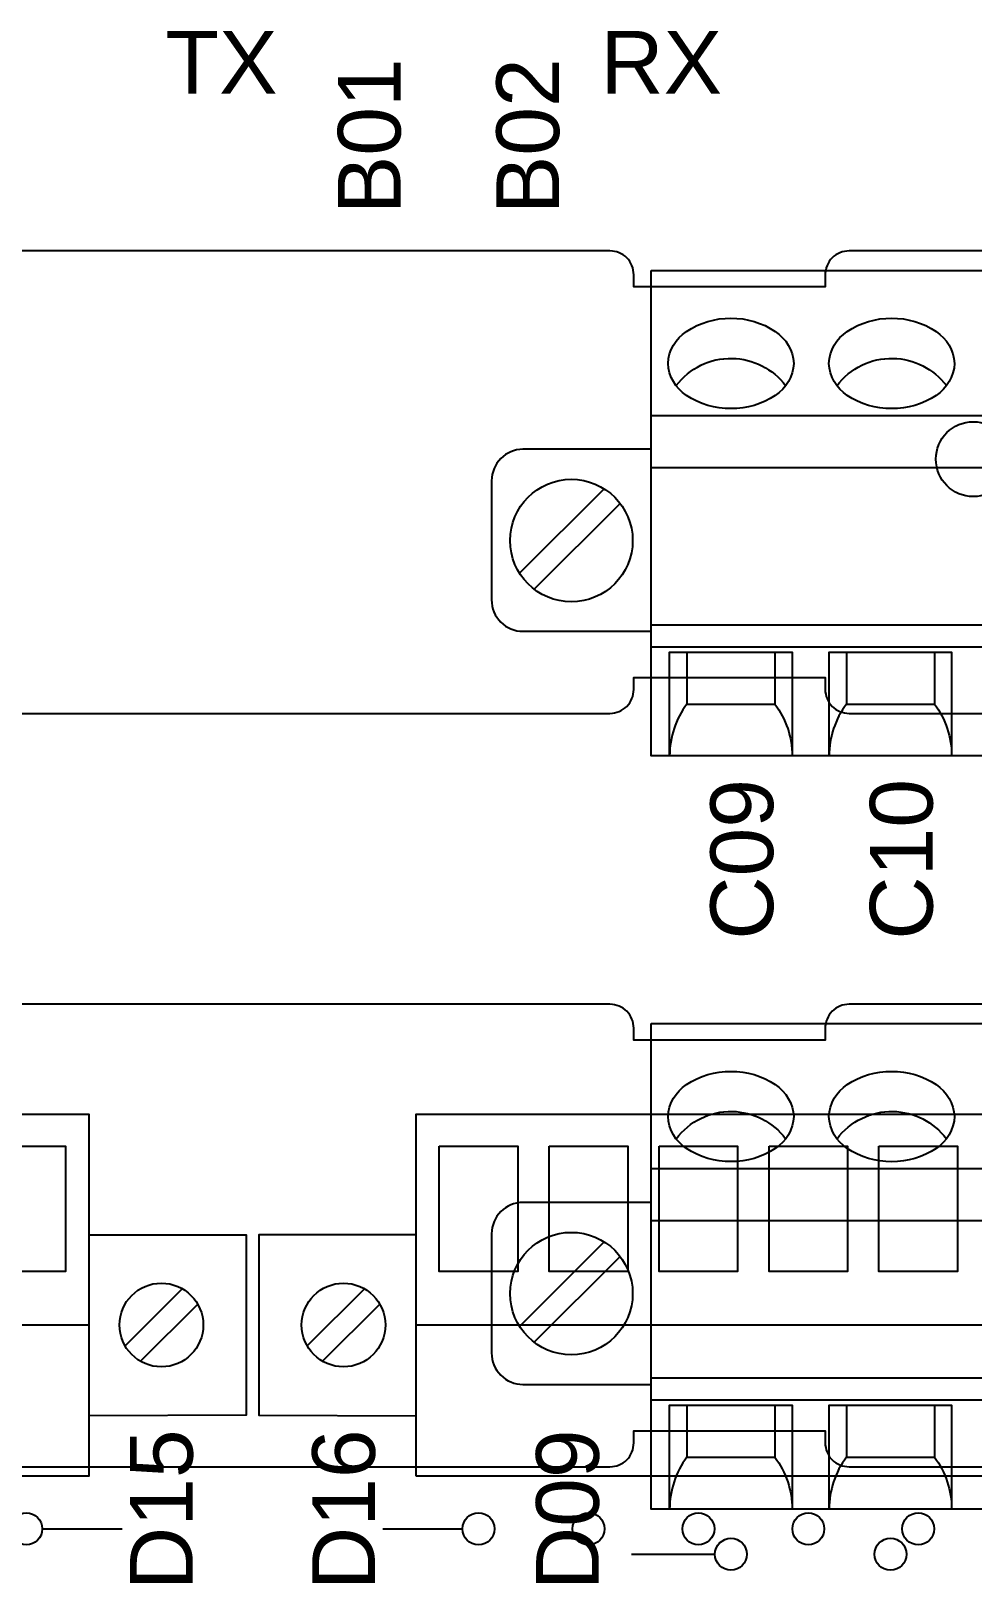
# Model space of a CAD drawing. Extents: x 0.3 to 23.7, y 0.2 to 17.8.
# Drawn here: x 20.025 to 21.206, y 4.316 to 6.263 of the extents above; entities that cross this region are included whole.
import ezdxf
from ezdxf.enums import TextEntityAlignment as Align

# ---------------------------------------------------------------- set-up
doc = ezdxf.new("R2010")
doc.units = 0
doc.header["$MEASUREMENT"] = 0
for name, color, linetype in [('1_01__0-__NONE__EIA-232', 7, 'CONTINUOUS'), ('1_02__1-__NONE__EIA-485', 7, 'CONTINUOUS'), ('1_03__2-___1__10-100BASE-T', 7, 'CONTINUOUS'), ('1_04__3-___1__10-100BASE-T', 7, 'CONTINUOUS'), ('1_05__4-___1__100BASE-FX_M', 7, 'CONTINUOUS'), ('1_06__6-___2__10-100BASE-T', 7, 'CONTINUOUS'), ('1_07__8-___2__100BASE-FX_M', 7, 'CONTINUOUS'), ('2_01__0-__EMPTY', 7, 'CONTINUOUS'), ('2_02__A-__SERIAL_COMMUNICA', 7, 'CONTINUOUS'), ('2_03__B-___3__DI___4__DO__', 7, 'CONTINUOUS'), ('2_04__1-___4__DI___4__DO_E', 7, 'CONTINUOUS'), ('2_05__C-___4__DI___4__DO_F', 7, 'CONTINUOUS'), ('2_06__D-___4__DI___3__DO_E', 7, 'CONTINUOUS'), ('2_07__2-___8__DO__ELECTROM', 7, 'CONTINUOUS'), ('2_08__3-___8__DI', 7, 'CONTINUOUS'), ('2_09__4-___14__DI', 7, 'CONTINUOUS'), ('2_10__6-___4__AI___4__AO__', 7, 'CONTINUOUS'), ('3_01__0-__EMPTY', 7, 'CONTINUOUS'), ('3_02__B-___3__DI___4__DO__', 7, 'CONTINUOUS'), ('3_03__1-___4__DI___4__DO_E', 7, 'CONTINUOUS'), ('3_04__C-___4__DI___4__DO_F', 7, 'CONTINUOUS'), ('3_05__D-___4__DI___3__DO_E', 7, 'CONTINUOUS'), ('3_06__2-___8__DO__ELECTROM', 7, 'CONTINUOUS'), ('3_07__3-___8__DI', 7, 'CONTINUOUS'), ('3_08__4-___14__DI', 7, 'CONTINUOUS'), ('3_09__6-___4__AI___4__AO__', 7, 'CONTINUOUS'), ('3_10__9-___10__RTD_INPUTS', 7, 'CONTINUOUS')]:
    doc.layers.add(name, color=color, linetype=linetype)
doc.styles.add('ARIAL', font='arial.ttf')

msp = doc.modelspace()

# ---------------------------------------------------------------- linework, layer by layer
at = {"layer": '2_01__0-__EMPTY'}
for points in [[(22.0158, 5.9868), (21.0505, 5.9868, 0.414214), (21.0206, 5.9569), (21.0206, 5.9418), (20.7806, 5.9418), (20.7806, 5.9569, 0.414214), (20.7508, 5.9868), (19.8555, 5.9868, 0.414214)], [(19.8555, 5.4068), (20.7508, 5.4068, 0.414214), (20.7806, 5.4367), (20.7806, 5.4518), (21.0206, 5.4518), (21.0206, 5.4367, 0.414214), (21.0505, 5.4068), (22.0158, 5.4068, 0.414214)]]:
    msp.add_lwpolyline(points, format="xyb", dxfattribs=at)
at = {"layer": '2_02__A-__SERIAL_COMMUNICA'}
msp.add_circle((21.2064, 5.7256), 0.047, dxfattribs=at)
at = {"layer": '2_03__B-___3__DI___4__DO__'}
msp.add_lwpolyline([(20.8024, 5.9621), (22.4024, 5.9621), (22.4024, 5.3534), (20.8024, 5.3534)], close=True, dxfattribs=at)
for points in [[(20.8236, 5.8457, -0.244062), (20.8467, 5.8857, -0.154167), (20.9024, 5.9023, -0.154167), (20.958, 5.8857, -0.236767), (20.9811, 5.8457, -0.24406), (20.958, 5.8056, -0.154167), (20.9024, 5.789, -0.154167), (20.8467, 5.8056, -0.244061)], [(21.0252, 5.8457, -0.244062), (21.0483, 5.8857, -0.154167), (21.1039, 5.9023, -0.154167), (21.1596, 5.8857, -0.236767), (21.1827, 5.8457, -0.24406), (21.1596, 5.8056, -0.154167), (21.1039, 5.789, -0.154167), (21.0483, 5.8056, -0.244061)]]:
    msp.add_lwpolyline(points, format="xyb", close=True, dxfattribs=at)
for points in [[(20.8337, 5.8176, -0.001746), (20.8338, 5.8178, -0.240907), (20.9039, 5.852, -0.231198), (20.9709, 5.8178, -0.005828), (20.9712, 5.8179)], [(21.0353, 5.8176, -0.001746), (21.0354, 5.8178, -0.240907), (21.1055, 5.852, -0.231198), (21.1725, 5.8178, -0.005828), (21.1728, 5.8178)], [(20.8024, 5.738), (20.6417, 5.738, 0.414169), (20.6024, 5.6986), (20.6024, 5.5491, 0.414258), (20.6417, 5.5097), (20.8024, 5.5097)], [(20.8472, 5.4835), (20.8472, 5.4184, 0.162853), (20.8256, 5.3534, 1.944453)], [(20.9575, 5.4835), (20.9575, 5.4184, -0.162853), (20.9791, 5.3534, -1.944453)], [(21.0472, 5.4835), (21.0472, 5.4184, 0.162853), (21.0256, 5.3534, 1.944453)], [(21.1575, 5.4835), (21.1575, 5.4184, -0.162853), (21.1791, 5.3534, -1.944453)]]:
    msp.add_lwpolyline(points, format="xyb", dxfattribs=at)
for points in [[(20.8024, 5.7805), (22.4024, 5.7805)], [(20.8024, 5.7151), (22.4024, 5.7151)], [(20.6375, 5.5825), (20.7434, 5.6884)], [(20.6559, 5.5625), (20.7635, 5.67)], [(20.8024, 5.518), (22.4024, 5.518)], [(20.8024, 5.4902), (22.4024, 5.4902)], [(20.8256, 5.3534), (20.8256, 5.4835), (20.9791, 5.4835), (20.9791, 5.3534)], [(21.0256, 5.3534), (21.0256, 5.4835), (21.1791, 5.4835), (21.1791, 5.3534)], [(20.8472, 5.4184), (20.9575, 5.4184)], [(21.0472, 5.4184), (21.1575, 5.4184)]]:
    msp.add_lwpolyline(points, dxfattribs=at)
msp.add_circle((20.7024, 5.6235), 0.0768, dxfattribs=at)
at = {"layer": '2_04__1-___4__DI___4__DO_E'}
msp.add_lwpolyline([(20.8024, 5.9621), (22.4024, 5.9621), (22.4024, 5.3534), (20.8024, 5.3534)], close=True, dxfattribs=at)
for points in [[(20.8236, 5.8457, -0.244062), (20.8467, 5.8857, -0.154167), (20.9024, 5.9023, -0.154167), (20.958, 5.8857, -0.236767), (20.9811, 5.8457, -0.24406), (20.958, 5.8056, -0.154167), (20.9024, 5.789, -0.154167), (20.8467, 5.8056, -0.244061)], [(21.0252, 5.8457, -0.244062), (21.0483, 5.8857, -0.154167), (21.1039, 5.9023, -0.154167), (21.1596, 5.8857, -0.236767), (21.1827, 5.8457, -0.24406), (21.1596, 5.8056, -0.154167), (21.1039, 5.789, -0.154167), (21.0483, 5.8056, -0.244061)]]:
    msp.add_lwpolyline(points, format="xyb", close=True, dxfattribs=at)
for points in [[(20.8337, 5.8176, -0.001746), (20.8338, 5.8178, -0.240907), (20.9039, 5.852, -0.231198), (20.9709, 5.8178, -0.005828), (20.9712, 5.8179)], [(21.0353, 5.8176, -0.001746), (21.0354, 5.8178, -0.240907), (21.1055, 5.852, -0.231198), (21.1725, 5.8178, -0.005828), (21.1728, 5.8178)], [(20.8024, 5.738), (20.6417, 5.738, 0.414169), (20.6024, 5.6986), (20.6024, 5.5491, 0.414258), (20.6417, 5.5097), (20.8024, 5.5097)], [(20.8472, 5.4835), (20.8472, 5.4184, 0.162853), (20.8256, 5.3534, 1.944453)], [(20.9575, 5.4835), (20.9575, 5.4184, -0.162853), (20.9791, 5.3534, -1.944453)], [(21.0472, 5.4835), (21.0472, 5.4184, 0.162853), (21.0256, 5.3534, 1.944453)], [(21.1575, 5.4835), (21.1575, 5.4184, -0.162853), (21.1791, 5.3534, -1.944453)]]:
    msp.add_lwpolyline(points, format="xyb", dxfattribs=at)
for points in [[(20.8024, 5.7805), (22.4024, 5.7805)], [(20.8024, 5.7151), (22.4024, 5.7151)], [(20.6375, 5.5825), (20.7434, 5.6884)], [(20.6559, 5.5625), (20.7635, 5.67)], [(20.8024, 5.518), (22.4024, 5.518)], [(20.8024, 5.4902), (22.4024, 5.4902)], [(20.8256, 5.3534), (20.8256, 5.4835), (20.9791, 5.4835), (20.9791, 5.3534)], [(21.0256, 5.3534), (21.0256, 5.4835), (21.1791, 5.4835), (21.1791, 5.3534)], [(20.8472, 5.4184), (20.9575, 5.4184)], [(21.0472, 5.4184), (21.1575, 5.4184)]]:
    msp.add_lwpolyline(points, dxfattribs=at)
msp.add_circle((20.7024, 5.6235), 0.0768, dxfattribs=at)
at = {"layer": '2_05__C-___4__DI___4__DO_F'}
msp.add_lwpolyline([(20.8024, 5.9621), (22.4024, 5.9621), (22.4024, 5.3534), (20.8024, 5.3534)], close=True, dxfattribs=at)
for points in [[(20.8236, 5.8457, -0.244062), (20.8467, 5.8857, -0.154167), (20.9024, 5.9023, -0.154167), (20.958, 5.8857, -0.236767), (20.9811, 5.8457, -0.24406), (20.958, 5.8056, -0.154167), (20.9024, 5.789, -0.154167), (20.8467, 5.8056, -0.244061)], [(21.0252, 5.8457, -0.244062), (21.0483, 5.8857, -0.154167), (21.1039, 5.9023, -0.154167), (21.1596, 5.8857, -0.236767), (21.1827, 5.8457, -0.24406), (21.1596, 5.8056, -0.154167), (21.1039, 5.789, -0.154167), (21.0483, 5.8056, -0.244061)]]:
    msp.add_lwpolyline(points, format="xyb", close=True, dxfattribs=at)
for points in [[(20.8337, 5.8176, -0.001746), (20.8338, 5.8178, -0.240907), (20.9039, 5.852, -0.231198), (20.9709, 5.8178, -0.005828), (20.9712, 5.8179)], [(21.0353, 5.8176, -0.001746), (21.0354, 5.8178, -0.240907), (21.1055, 5.852, -0.231198), (21.1725, 5.8178, -0.005828), (21.1728, 5.8178)], [(20.8024, 5.738), (20.6417, 5.738, 0.414169), (20.6024, 5.6986), (20.6024, 5.5491, 0.414258), (20.6417, 5.5097), (20.8024, 5.5097)], [(20.8472, 5.4835), (20.8472, 5.4184, 0.162853), (20.8256, 5.3534, 1.944453)], [(20.9575, 5.4835), (20.9575, 5.4184, -0.162853), (20.9791, 5.3534, -1.944453)], [(21.0472, 5.4835), (21.0472, 5.4184, 0.162853), (21.0256, 5.3534, 1.944453)], [(21.1575, 5.4835), (21.1575, 5.4184, -0.162853), (21.1791, 5.3534, -1.944453)]]:
    msp.add_lwpolyline(points, format="xyb", dxfattribs=at)
for points in [[(20.8024, 5.7805), (22.4024, 5.7805)], [(20.8024, 5.7151), (22.4024, 5.7151)], [(20.6375, 5.5825), (20.7434, 5.6884)], [(20.6559, 5.5625), (20.7635, 5.67)], [(20.8024, 5.518), (22.4024, 5.518)], [(20.8024, 5.4902), (22.4024, 5.4902)], [(20.8256, 5.3534), (20.8256, 5.4835), (20.9791, 5.4835), (20.9791, 5.3534)], [(21.0256, 5.3534), (21.0256, 5.4835), (21.1791, 5.4835), (21.1791, 5.3534)], [(20.8472, 5.4184), (20.9575, 5.4184)], [(21.0472, 5.4184), (21.1575, 5.4184)]]:
    msp.add_lwpolyline(points, dxfattribs=at)
msp.add_circle((20.7024, 5.6235), 0.0768, dxfattribs=at)
at = {"layer": '2_06__D-___4__DI___3__DO_E'}
msp.add_lwpolyline([(20.8024, 5.9621), (22.4024, 5.9621), (22.4024, 5.3534), (20.8024, 5.3534)], close=True, dxfattribs=at)
for points in [[(20.8236, 5.8457, -0.244062), (20.8467, 5.8857, -0.154167), (20.9024, 5.9023, -0.154167), (20.958, 5.8857, -0.236767), (20.9811, 5.8457, -0.24406), (20.958, 5.8056, -0.154167), (20.9024, 5.789, -0.154167), (20.8467, 5.8056, -0.244061)], [(21.0252, 5.8457, -0.244062), (21.0483, 5.8857, -0.154167), (21.1039, 5.9023, -0.154167), (21.1596, 5.8857, -0.236767), (21.1827, 5.8457, -0.24406), (21.1596, 5.8056, -0.154167), (21.1039, 5.789, -0.154167), (21.0483, 5.8056, -0.244061)]]:
    msp.add_lwpolyline(points, format="xyb", close=True, dxfattribs=at)
for points in [[(20.8337, 5.8176, -0.001746), (20.8338, 5.8178, -0.240907), (20.9039, 5.852, -0.231198), (20.9709, 5.8178, -0.005828), (20.9712, 5.8179)], [(21.0353, 5.8176, -0.001746), (21.0354, 5.8178, -0.240907), (21.1055, 5.852, -0.231198), (21.1725, 5.8178, -0.005828), (21.1728, 5.8178)], [(20.8024, 5.738), (20.6417, 5.738, 0.414169), (20.6024, 5.6986), (20.6024, 5.5491, 0.414258), (20.6417, 5.5097), (20.8024, 5.5097)], [(20.8472, 5.4835), (20.8472, 5.4184, 0.162853), (20.8256, 5.3534, 1.944453)], [(20.9575, 5.4835), (20.9575, 5.4184, -0.162853), (20.9791, 5.3534, -1.944453)], [(21.0472, 5.4835), (21.0472, 5.4184, 0.162853), (21.0256, 5.3534, 1.944453)], [(21.1575, 5.4835), (21.1575, 5.4184, -0.162853), (21.1791, 5.3534, -1.944453)]]:
    msp.add_lwpolyline(points, format="xyb", dxfattribs=at)
for points in [[(20.8024, 5.7805), (22.4024, 5.7805)], [(20.8024, 5.7151), (22.4024, 5.7151)], [(20.6375, 5.5825), (20.7434, 5.6884)], [(20.6559, 5.5625), (20.7635, 5.67)], [(20.8024, 5.518), (22.4024, 5.518)], [(20.8024, 5.4902), (22.4024, 5.4902)], [(20.8256, 5.3534), (20.8256, 5.4835), (20.9791, 5.4835), (20.9791, 5.3534)], [(21.0256, 5.3534), (21.0256, 5.4835), (21.1791, 5.4835), (21.1791, 5.3534)], [(20.8472, 5.4184), (20.9575, 5.4184)], [(21.0472, 5.4184), (21.1575, 5.4184)]]:
    msp.add_lwpolyline(points, dxfattribs=at)
msp.add_circle((20.7024, 5.6235), 0.0768, dxfattribs=at)
at = {"layer": '2_07__2-___8__DO__ELECTROM'}
msp.add_lwpolyline([(20.8024, 5.9621), (22.4024, 5.9621), (22.4024, 5.3534), (20.8024, 5.3534)], close=True, dxfattribs=at)
for points in [[(20.8236, 5.8457, -0.244062), (20.8467, 5.8857, -0.154167), (20.9024, 5.9023, -0.154167), (20.958, 5.8857, -0.236767), (20.9811, 5.8457, -0.24406), (20.958, 5.8056, -0.154167), (20.9024, 5.789, -0.154167), (20.8467, 5.8056, -0.244061)], [(21.0252, 5.8457, -0.244062), (21.0483, 5.8857, -0.154167), (21.1039, 5.9023, -0.154167), (21.1596, 5.8857, -0.236767), (21.1827, 5.8457, -0.24406), (21.1596, 5.8056, -0.154167), (21.1039, 5.789, -0.154167), (21.0483, 5.8056, -0.244061)]]:
    msp.add_lwpolyline(points, format="xyb", close=True, dxfattribs=at)
for points in [[(20.8337, 5.8176, -0.001746), (20.8338, 5.8178, -0.240907), (20.9039, 5.852, -0.231198), (20.9709, 5.8178, -0.005828), (20.9712, 5.8179)], [(21.0353, 5.8176, -0.001746), (21.0354, 5.8178, -0.240907), (21.1055, 5.852, -0.231198), (21.1725, 5.8178, -0.005828), (21.1728, 5.8178)], [(20.8024, 5.738), (20.6417, 5.738, 0.414169), (20.6024, 5.6986), (20.6024, 5.5491, 0.414258), (20.6417, 5.5097), (20.8024, 5.5097)], [(20.8472, 5.4835), (20.8472, 5.4184, 0.162853), (20.8256, 5.3534, 1.944453)], [(20.9575, 5.4835), (20.9575, 5.4184, -0.162853), (20.9791, 5.3534, -1.944453)], [(21.0472, 5.4835), (21.0472, 5.4184, 0.162853), (21.0256, 5.3534, 1.944453)], [(21.1575, 5.4835), (21.1575, 5.4184, -0.162853), (21.1791, 5.3534, -1.944453)]]:
    msp.add_lwpolyline(points, format="xyb", dxfattribs=at)
for points in [[(20.8024, 5.7805), (22.4024, 5.7805)], [(20.8024, 5.7151), (22.4024, 5.7151)], [(20.6375, 5.5825), (20.7434, 5.6884)], [(20.6559, 5.5625), (20.7635, 5.67)], [(20.8024, 5.518), (22.4024, 5.518)], [(20.8024, 5.4902), (22.4024, 5.4902)], [(20.8256, 5.3534), (20.8256, 5.4835), (20.9791, 5.4835), (20.9791, 5.3534)], [(21.0256, 5.3534), (21.0256, 5.4835), (21.1791, 5.4835), (21.1791, 5.3534)], [(20.8472, 5.4184), (20.9575, 5.4184)], [(21.0472, 5.4184), (21.1575, 5.4184)]]:
    msp.add_lwpolyline(points, dxfattribs=at)
msp.add_circle((20.7024, 5.6235), 0.0768, dxfattribs=at)
at = {"layer": '2_08__3-___8__DI'}
msp.add_lwpolyline([(20.8024, 5.9621), (22.4024, 5.9621), (22.4024, 5.3534), (20.8024, 5.3534)], close=True, dxfattribs=at)
for points in [[(20.8236, 5.8457, -0.244062), (20.8467, 5.8857, -0.154167), (20.9024, 5.9023, -0.154167), (20.958, 5.8857, -0.236767), (20.9811, 5.8457, -0.24406), (20.958, 5.8056, -0.154167), (20.9024, 5.789, -0.154167), (20.8467, 5.8056, -0.244061)], [(21.0252, 5.8457, -0.244062), (21.0483, 5.8857, -0.154167), (21.1039, 5.9023, -0.154167), (21.1596, 5.8857, -0.236767), (21.1827, 5.8457, -0.24406), (21.1596, 5.8056, -0.154167), (21.1039, 5.789, -0.154167), (21.0483, 5.8056, -0.244061)]]:
    msp.add_lwpolyline(points, format="xyb", close=True, dxfattribs=at)
for points in [[(20.8337, 5.8176, -0.001746), (20.8338, 5.8178, -0.240907), (20.9039, 5.852, -0.231198), (20.9709, 5.8178, -0.005828), (20.9712, 5.8179)], [(21.0353, 5.8176, -0.001746), (21.0354, 5.8178, -0.240907), (21.1055, 5.852, -0.231198), (21.1725, 5.8178, -0.005828), (21.1728, 5.8178)], [(20.8024, 5.738), (20.6417, 5.738, 0.414169), (20.6024, 5.6986), (20.6024, 5.5491, 0.414258), (20.6417, 5.5097), (20.8024, 5.5097)], [(20.8472, 5.4835), (20.8472, 5.4184, 0.162853), (20.8256, 5.3534, 1.944453)], [(20.9575, 5.4835), (20.9575, 5.4184, -0.162853), (20.9791, 5.3534, -1.944453)], [(21.0472, 5.4835), (21.0472, 5.4184, 0.162853), (21.0256, 5.3534, 1.944453)], [(21.1575, 5.4835), (21.1575, 5.4184, -0.162853), (21.1791, 5.3534, -1.944453)]]:
    msp.add_lwpolyline(points, format="xyb", dxfattribs=at)
for points in [[(20.8024, 5.7805), (22.4024, 5.7805)], [(20.8024, 5.7151), (22.4024, 5.7151)], [(20.6375, 5.5825), (20.7434, 5.6884)], [(20.6559, 5.5625), (20.7635, 5.67)], [(20.8024, 5.518), (22.4024, 5.518)], [(20.8024, 5.4902), (22.4024, 5.4902)], [(20.8256, 5.3534), (20.8256, 5.4835), (20.9791, 5.4835), (20.9791, 5.3534)], [(21.0256, 5.3534), (21.0256, 5.4835), (21.1791, 5.4835), (21.1791, 5.3534)], [(20.8472, 5.4184), (20.9575, 5.4184)], [(21.0472, 5.4184), (21.1575, 5.4184)]]:
    msp.add_lwpolyline(points, dxfattribs=at)
msp.add_circle((20.7024, 5.6235), 0.0768, dxfattribs=at)
at = {"layer": '2_09__4-___14__DI'}
msp.add_lwpolyline([(20.8024, 5.9621), (22.4024, 5.9621), (22.4024, 5.3534), (20.8024, 5.3534)], close=True, dxfattribs=at)
for points in [[(20.8236, 5.8457, -0.244062), (20.8467, 5.8857, -0.154167), (20.9024, 5.9023, -0.154167), (20.958, 5.8857, -0.236767), (20.9811, 5.8457, -0.24406), (20.958, 5.8056, -0.154167), (20.9024, 5.789, -0.154167), (20.8467, 5.8056, -0.244061)], [(21.0252, 5.8457, -0.244062), (21.0483, 5.8857, -0.154167), (21.1039, 5.9023, -0.154167), (21.1596, 5.8857, -0.236767), (21.1827, 5.8457, -0.24406), (21.1596, 5.8056, -0.154167), (21.1039, 5.789, -0.154167), (21.0483, 5.8056, -0.244061)]]:
    msp.add_lwpolyline(points, format="xyb", close=True, dxfattribs=at)
for points in [[(20.8337, 5.8176, -0.001746), (20.8338, 5.8178, -0.240907), (20.9039, 5.852, -0.231198), (20.9709, 5.8178, -0.005828), (20.9712, 5.8179)], [(21.0353, 5.8176, -0.001746), (21.0354, 5.8178, -0.240907), (21.1055, 5.852, -0.231198), (21.1725, 5.8178, -0.005828), (21.1728, 5.8178)], [(20.8024, 5.738), (20.6417, 5.738, 0.414169), (20.6024, 5.6986), (20.6024, 5.5491, 0.414258), (20.6417, 5.5097), (20.8024, 5.5097)], [(20.8472, 5.4835), (20.8472, 5.4184, 0.162853), (20.8256, 5.3534, 1.944453)], [(20.9575, 5.4835), (20.9575, 5.4184, -0.162853), (20.9791, 5.3534, -1.944453)], [(21.0472, 5.4835), (21.0472, 5.4184, 0.162853), (21.0256, 5.3534, 1.944453)], [(21.1575, 5.4835), (21.1575, 5.4184, -0.162853), (21.1791, 5.3534, -1.944453)]]:
    msp.add_lwpolyline(points, format="xyb", dxfattribs=at)
for points in [[(20.8024, 5.7805), (22.4024, 5.7805)], [(20.8024, 5.7151), (22.4024, 5.7151)], [(20.6375, 5.5825), (20.7434, 5.6884)], [(20.6559, 5.5625), (20.7635, 5.67)], [(20.8024, 5.518), (22.4024, 5.518)], [(20.8024, 5.4902), (22.4024, 5.4902)], [(20.8256, 5.3534), (20.8256, 5.4835), (20.9791, 5.4835), (20.9791, 5.3534)], [(21.0256, 5.3534), (21.0256, 5.4835), (21.1791, 5.4835), (21.1791, 5.3534)], [(20.8472, 5.4184), (20.9575, 5.4184)], [(21.0472, 5.4184), (21.1575, 5.4184)]]:
    msp.add_lwpolyline(points, dxfattribs=at)
msp.add_circle((20.7024, 5.6235), 0.0768, dxfattribs=at)
at = {"layer": '2_10__6-___4__AI___4__AO__'}
msp.add_lwpolyline([(20.8024, 5.9621), (22.4024, 5.9621), (22.4024, 5.3534), (20.8024, 5.3534)], close=True, dxfattribs=at)
for points in [[(20.8236, 5.8457, -0.244062), (20.8467, 5.8857, -0.154167), (20.9024, 5.9023, -0.154167), (20.958, 5.8857, -0.236767), (20.9811, 5.8457, -0.24406), (20.958, 5.8056, -0.154167), (20.9024, 5.789, -0.154167), (20.8467, 5.8056, -0.244061)], [(21.0252, 5.8457, -0.244062), (21.0483, 5.8857, -0.154167), (21.1039, 5.9023, -0.154167), (21.1596, 5.8857, -0.236767), (21.1827, 5.8457, -0.24406), (21.1596, 5.8056, -0.154167), (21.1039, 5.789, -0.154167), (21.0483, 5.8056, -0.244061)]]:
    msp.add_lwpolyline(points, format="xyb", close=True, dxfattribs=at)
for points in [[(20.8337, 5.8176, -0.001746), (20.8338, 5.8178, -0.240907), (20.9039, 5.852, -0.231198), (20.9709, 5.8178, -0.005828), (20.9712, 5.8179)], [(21.0353, 5.8176, -0.001746), (21.0354, 5.8178, -0.240907), (21.1055, 5.852, -0.231198), (21.1725, 5.8178, -0.005828), (21.1728, 5.8178)], [(20.8024, 5.738), (20.6417, 5.738, 0.414169), (20.6024, 5.6986), (20.6024, 5.5491, 0.414258), (20.6417, 5.5097), (20.8024, 5.5097)], [(20.8472, 5.4835), (20.8472, 5.4184, 0.162853), (20.8256, 5.3534, 1.944453)], [(20.9575, 5.4835), (20.9575, 5.4184, -0.162853), (20.9791, 5.3534, -1.944453)], [(21.0472, 5.4835), (21.0472, 5.4184, 0.162853), (21.0256, 5.3534, 1.944453)], [(21.1575, 5.4835), (21.1575, 5.4184, -0.162853), (21.1791, 5.3534, -1.944453)]]:
    msp.add_lwpolyline(points, format="xyb", dxfattribs=at)
for points in [[(20.8024, 5.7805), (22.4024, 5.7805)], [(20.8024, 5.7151), (22.4024, 5.7151)], [(20.6375, 5.5825), (20.7434, 5.6884)], [(20.6559, 5.5625), (20.7635, 5.67)], [(20.8024, 5.518), (22.4024, 5.518)], [(20.8024, 5.4902), (22.4024, 5.4902)], [(20.8256, 5.3534), (20.8256, 5.4835), (20.9791, 5.4835), (20.9791, 5.3534)], [(21.0256, 5.3534), (21.0256, 5.4835), (21.1791, 5.4835), (21.1791, 5.3534)], [(20.8472, 5.4184), (20.9575, 5.4184)], [(21.0472, 5.4184), (21.1575, 5.4184)]]:
    msp.add_lwpolyline(points, dxfattribs=at)
msp.add_circle((20.7024, 5.6235), 0.0768, dxfattribs=at)
at = {"layer": '3_01__0-__EMPTY'}
for points in [[(22.0158, 5.0419), (21.0505, 5.0419, 0.414214), (21.0206, 5.012), (21.0206, 4.9969), (20.7806, 4.9969), (20.7806, 5.012, 0.414214), (20.7508, 5.0419), (19.8555, 5.0419, 0.414214)], [(19.8555, 4.4619), (20.7508, 4.4619, 0.414214), (20.7806, 4.4918), (20.7806, 4.5069), (21.0206, 4.5069), (21.0206, 4.4918, 0.414214), (21.0505, 4.4619), (22.0158, 4.4619, 0.414214)]]:
    msp.add_lwpolyline(points, format="xyb", dxfattribs=at)
msp.add_lwpolyline([(20.7778, 4.3522), (20.8824, 4.3522)], dxfattribs=at)
for centre in [(20.9024, 4.3522), (21.1024, 4.3522)]:
    msp.add_circle(centre, 0.02, dxfattribs=at)
at = {"layer": '3_02__B-___3__DI___4__DO__'}
msp.add_lwpolyline([(20.8024, 5.0177), (22.4024, 5.0177), (22.4024, 4.4089), (20.8024, 4.4089)], close=True, dxfattribs=at)
for points in [[(20.8236, 4.9012, -0.244062), (20.8467, 4.9412, -0.154167), (20.9024, 4.9578, -0.154167), (20.958, 4.9412, -0.236767), (20.9811, 4.9012, -0.24406), (20.958, 4.8611, -0.154167), (20.9024, 4.8446, -0.154167), (20.8467, 4.8611, -0.244061)], [(21.0252, 4.9012, -0.244062), (21.0483, 4.9412, -0.154167), (21.1039, 4.9578, -0.154167), (21.1596, 4.9412, -0.236767), (21.1827, 4.9012, -0.24406), (21.1596, 4.8611, -0.154167), (21.1039, 4.8445, -0.154167), (21.0483, 4.8611, -0.244061)]]:
    msp.add_lwpolyline(points, format="xyb", close=True, dxfattribs=at)
for points in [[(20.8337, 4.8732, -0.001746), (20.8338, 4.8733, -0.240907), (20.9039, 4.9075, -0.231198), (20.9709, 4.8733, -0.005828), (20.9712, 4.8734)], [(21.0353, 4.8731, -0.001746), (21.0354, 4.8733, -0.240907), (21.1055, 4.9075, -0.231198), (21.1725, 4.8733, -0.005828), (21.1728, 4.8734)], [(20.8024, 4.7935), (20.6417, 4.7935, 0.414169), (20.6024, 4.7541), (20.6024, 4.6046, 0.414258), (20.6417, 4.5652), (20.8024, 4.5652)], [(20.8472, 4.539), (20.8472, 4.4739, 0.162853), (20.8256, 4.4089, 1.944453)], [(20.9575, 4.539), (20.9575, 4.4739, -0.162853), (20.9791, 4.4089, -1.944453)], [(21.0472, 4.539), (21.0472, 4.4739, 0.162853), (21.0256, 4.4089, 1.944453)], [(21.1575, 4.539), (21.1575, 4.4739, -0.162853), (21.1791, 4.4089, -1.944453)]]:
    msp.add_lwpolyline(points, format="xyb", dxfattribs=at)
for points in [[(20.8024, 4.8361), (22.4024, 4.8361)], [(20.8024, 4.7706), (22.4024, 4.7706)], [(20.6375, 4.638), (20.7434, 4.7439)], [(20.6559, 4.618), (20.7635, 4.7255)], [(20.8024, 4.5735), (22.4024, 4.5735)], [(20.8024, 4.5457), (22.4024, 4.5457)], [(20.8256, 4.4089), (20.8256, 4.539), (20.9791, 4.539), (20.9791, 4.4089)], [(21.0256, 4.4089), (21.0256, 4.539), (21.1791, 4.539), (21.1791, 4.4089)], [(20.8472, 4.4739), (20.9575, 4.4739)], [(21.0472, 4.4739), (21.1575, 4.4739)], [(20.7778, 4.3522), (20.8824, 4.3522)]]:
    msp.add_lwpolyline(points, dxfattribs=at)
for centre, radius in [((20.7024, 4.6791), 0.0768), ((20.9024, 4.3522), 0.02), ((21.1024, 4.3522), 0.02)]:
    msp.add_circle(centre, radius, dxfattribs=at)
at = {"layer": '3_03__1-___4__DI___4__DO_E'}
msp.add_lwpolyline([(20.8024, 5.0177), (22.4024, 5.0177), (22.4024, 4.4089), (20.8024, 4.4089)], close=True, dxfattribs=at)
for points in [[(20.8236, 4.9012, -0.244062), (20.8467, 4.9412, -0.154167), (20.9024, 4.9578, -0.154167), (20.958, 4.9412, -0.236767), (20.9811, 4.9012, -0.24406), (20.958, 4.8611, -0.154167), (20.9024, 4.8446, -0.154167), (20.8467, 4.8611, -0.244061)], [(21.0252, 4.9012, -0.244062), (21.0483, 4.9412, -0.154167), (21.1039, 4.9578, -0.154167), (21.1596, 4.9412, -0.236767), (21.1827, 4.9012, -0.24406), (21.1596, 4.8611, -0.154167), (21.1039, 4.8445, -0.154167), (21.0483, 4.8611, -0.244061)]]:
    msp.add_lwpolyline(points, format="xyb", close=True, dxfattribs=at)
for points in [[(20.8337, 4.8732, -0.001746), (20.8338, 4.8733, -0.240907), (20.9039, 4.9075, -0.231198), (20.9709, 4.8733, -0.005828), (20.9712, 4.8734)], [(21.0353, 4.8731, -0.001746), (21.0354, 4.8733, -0.240907), (21.1055, 4.9075, -0.231198), (21.1725, 4.8733, -0.005828), (21.1728, 4.8734)], [(20.8024, 4.7935), (20.6417, 4.7935, 0.414169), (20.6024, 4.7541), (20.6024, 4.6046, 0.414258), (20.6417, 4.5652), (20.8024, 4.5652)], [(20.8472, 4.539), (20.8472, 4.4739, 0.162853), (20.8256, 4.4089, 1.944453)], [(20.9575, 4.539), (20.9575, 4.4739, -0.162853), (20.9791, 4.4089, -1.944453)], [(21.0472, 4.539), (21.0472, 4.4739, 0.162853), (21.0256, 4.4089, 1.944453)], [(21.1575, 4.539), (21.1575, 4.4739, -0.162853), (21.1791, 4.4089, -1.944453)]]:
    msp.add_lwpolyline(points, format="xyb", dxfattribs=at)
for points in [[(20.8024, 4.8361), (22.4024, 4.8361)], [(20.8024, 4.7706), (22.4024, 4.7706)], [(20.6375, 4.638), (20.7434, 4.7439)], [(20.6559, 4.618), (20.7635, 4.7255)], [(20.8024, 4.5735), (22.4024, 4.5735)], [(20.8024, 4.5457), (22.4024, 4.5457)], [(20.8256, 4.4089), (20.8256, 4.539), (20.9791, 4.539), (20.9791, 4.4089)], [(21.0256, 4.4089), (21.0256, 4.539), (21.1791, 4.539), (21.1791, 4.4089)], [(20.8472, 4.4739), (20.9575, 4.4739)], [(21.0472, 4.4739), (21.1575, 4.4739)], [(20.7778, 4.3522), (20.8824, 4.3522)]]:
    msp.add_lwpolyline(points, dxfattribs=at)
for centre, radius in [((20.7024, 4.6791), 0.0768), ((20.9024, 4.3522), 0.02), ((21.1024, 4.3522), 0.02)]:
    msp.add_circle(centre, radius, dxfattribs=at)
at = {"layer": '3_04__C-___4__DI___4__DO_F'}
msp.add_lwpolyline([(20.8024, 5.0177), (22.4024, 5.0177), (22.4024, 4.4089), (20.8024, 4.4089)], close=True, dxfattribs=at)
for points in [[(20.8236, 4.9012, -0.244062), (20.8467, 4.9412, -0.154167), (20.9024, 4.9578, -0.154167), (20.958, 4.9412, -0.236767), (20.9811, 4.9012, -0.24406), (20.958, 4.8611, -0.154167), (20.9024, 4.8446, -0.154167), (20.8467, 4.8611, -0.244061)], [(21.0252, 4.9012, -0.244062), (21.0483, 4.9412, -0.154167), (21.1039, 4.9578, -0.154167), (21.1596, 4.9412, -0.236767), (21.1827, 4.9012, -0.24406), (21.1596, 4.8611, -0.154167), (21.1039, 4.8445, -0.154167), (21.0483, 4.8611, -0.244061)]]:
    msp.add_lwpolyline(points, format="xyb", close=True, dxfattribs=at)
for points in [[(20.8337, 4.8732, -0.001746), (20.8338, 4.8733, -0.240907), (20.9039, 4.9075, -0.231198), (20.9709, 4.8733, -0.005828), (20.9712, 4.8734)], [(21.0353, 4.8731, -0.001746), (21.0354, 4.8733, -0.240907), (21.1055, 4.9075, -0.231198), (21.1725, 4.8733, -0.005828), (21.1728, 4.8734)], [(20.8024, 4.7935), (20.6417, 4.7935, 0.414169), (20.6024, 4.7541), (20.6024, 4.6046, 0.414258), (20.6417, 4.5652), (20.8024, 4.5652)], [(20.8472, 4.539), (20.8472, 4.4739, 0.162853), (20.8256, 4.4089, 1.944453)], [(20.9575, 4.539), (20.9575, 4.4739, -0.162853), (20.9791, 4.4089, -1.944453)], [(21.0472, 4.539), (21.0472, 4.4739, 0.162853), (21.0256, 4.4089, 1.944453)], [(21.1575, 4.539), (21.1575, 4.4739, -0.162853), (21.1791, 4.4089, -1.944453)]]:
    msp.add_lwpolyline(points, format="xyb", dxfattribs=at)
for points in [[(20.8024, 4.8361), (22.4024, 4.8361)], [(20.8024, 4.7706), (22.4024, 4.7706)], [(20.6375, 4.638), (20.7434, 4.7439)], [(20.6559, 4.618), (20.7635, 4.7255)], [(20.8024, 4.5735), (22.4024, 4.5735)], [(20.8024, 4.5457), (22.4024, 4.5457)], [(20.8256, 4.4089), (20.8256, 4.539), (20.9791, 4.539), (20.9791, 4.4089)], [(21.0256, 4.4089), (21.0256, 4.539), (21.1791, 4.539), (21.1791, 4.4089)], [(20.8472, 4.4739), (20.9575, 4.4739)], [(21.0472, 4.4739), (21.1575, 4.4739)], [(20.7778, 4.3522), (20.8824, 4.3522)]]:
    msp.add_lwpolyline(points, dxfattribs=at)
for centre, radius in [((20.7024, 4.6791), 0.0768), ((20.9024, 4.3522), 0.02), ((21.1024, 4.3522), 0.02)]:
    msp.add_circle(centre, radius, dxfattribs=at)
at = {"layer": '3_05__D-___4__DI___3__DO_E'}
msp.add_lwpolyline([(20.8024, 5.0177), (22.4024, 5.0177), (22.4024, 4.4089), (20.8024, 4.4089)], close=True, dxfattribs=at)
for points in [[(20.8236, 4.9012, -0.244062), (20.8467, 4.9412, -0.154167), (20.9024, 4.9578, -0.154167), (20.958, 4.9412, -0.236767), (20.9811, 4.9012, -0.24406), (20.958, 4.8611, -0.154167), (20.9024, 4.8446, -0.154167), (20.8467, 4.8611, -0.244061)], [(21.0252, 4.9012, -0.244062), (21.0483, 4.9412, -0.154167), (21.1039, 4.9578, -0.154167), (21.1596, 4.9412, -0.236767), (21.1827, 4.9012, -0.24406), (21.1596, 4.8611, -0.154167), (21.1039, 4.8445, -0.154167), (21.0483, 4.8611, -0.244061)]]:
    msp.add_lwpolyline(points, format="xyb", close=True, dxfattribs=at)
for points in [[(20.8337, 4.8732, -0.001746), (20.8338, 4.8733, -0.240907), (20.9039, 4.9075, -0.231198), (20.9709, 4.8733, -0.005828), (20.9712, 4.8734)], [(21.0353, 4.8731, -0.001746), (21.0354, 4.8733, -0.240907), (21.1055, 4.9075, -0.231198), (21.1725, 4.8733, -0.005828), (21.1728, 4.8734)], [(20.8024, 4.7935), (20.6417, 4.7935, 0.414169), (20.6024, 4.7541), (20.6024, 4.6046, 0.414258), (20.6417, 4.5652), (20.8024, 4.5652)], [(20.8472, 4.539), (20.8472, 4.4739, 0.162853), (20.8256, 4.4089, 1.944453)], [(20.9575, 4.539), (20.9575, 4.4739, -0.162853), (20.9791, 4.4089, -1.944453)], [(21.0472, 4.539), (21.0472, 4.4739, 0.162853), (21.0256, 4.4089, 1.944453)], [(21.1575, 4.539), (21.1575, 4.4739, -0.162853), (21.1791, 4.4089, -1.944453)]]:
    msp.add_lwpolyline(points, format="xyb", dxfattribs=at)
for points in [[(20.8024, 4.8361), (22.4024, 4.8361)], [(20.8024, 4.7706), (22.4024, 4.7706)], [(20.6375, 4.638), (20.7434, 4.7439)], [(20.6559, 4.618), (20.7635, 4.7255)], [(20.8024, 4.5735), (22.4024, 4.5735)], [(20.8024, 4.5457), (22.4024, 4.5457)], [(20.8256, 4.4089), (20.8256, 4.539), (20.9791, 4.539), (20.9791, 4.4089)], [(21.0256, 4.4089), (21.0256, 4.539), (21.1791, 4.539), (21.1791, 4.4089)], [(20.8472, 4.4739), (20.9575, 4.4739)], [(21.0472, 4.4739), (21.1575, 4.4739)], [(20.7778, 4.3522), (20.8824, 4.3522)]]:
    msp.add_lwpolyline(points, dxfattribs=at)
for centre, radius in [((20.7024, 4.6791), 0.0768), ((20.9024, 4.3522), 0.02), ((21.1024, 4.3522), 0.02)]:
    msp.add_circle(centre, radius, dxfattribs=at)
at = {"layer": '3_06__2-___8__DO__ELECTROM'}
msp.add_lwpolyline([(20.8024, 5.0177), (22.4024, 5.0177), (22.4024, 4.4089), (20.8024, 4.4089)], close=True, dxfattribs=at)
for points in [[(20.8236, 4.9012, -0.244062), (20.8467, 4.9412, -0.154167), (20.9024, 4.9578, -0.154167), (20.958, 4.9412, -0.236767), (20.9811, 4.9012, -0.24406), (20.958, 4.8611, -0.154167), (20.9024, 4.8446, -0.154167), (20.8467, 4.8611, -0.244061)], [(21.0252, 4.9012, -0.244062), (21.0483, 4.9412, -0.154167), (21.1039, 4.9578, -0.154167), (21.1596, 4.9412, -0.236767), (21.1827, 4.9012, -0.24406), (21.1596, 4.8611, -0.154167), (21.1039, 4.8445, -0.154167), (21.0483, 4.8611, -0.244061)]]:
    msp.add_lwpolyline(points, format="xyb", close=True, dxfattribs=at)
for points in [[(20.8337, 4.8732, -0.001746), (20.8338, 4.8733, -0.240907), (20.9039, 4.9075, -0.231198), (20.9709, 4.8733, -0.005828), (20.9712, 4.8734)], [(21.0353, 4.8731, -0.001746), (21.0354, 4.8733, -0.240907), (21.1055, 4.9075, -0.231198), (21.1725, 4.8733, -0.005828), (21.1728, 4.8734)], [(20.8024, 4.7935), (20.6417, 4.7935, 0.414169), (20.6024, 4.7541), (20.6024, 4.6046, 0.414258), (20.6417, 4.5652), (20.8024, 4.5652)], [(20.8472, 4.539), (20.8472, 4.4739, 0.162853), (20.8256, 4.4089, 1.944453)], [(20.9575, 4.539), (20.9575, 4.4739, -0.162853), (20.9791, 4.4089, -1.944453)], [(21.0472, 4.539), (21.0472, 4.4739, 0.162853), (21.0256, 4.4089, 1.944453)], [(21.1575, 4.539), (21.1575, 4.4739, -0.162853), (21.1791, 4.4089, -1.944453)]]:
    msp.add_lwpolyline(points, format="xyb", dxfattribs=at)
for points in [[(20.8024, 4.8361), (22.4024, 4.8361)], [(20.8024, 4.7706), (22.4024, 4.7706)], [(20.6375, 4.638), (20.7434, 4.7439)], [(20.6559, 4.618), (20.7635, 4.7255)], [(20.8024, 4.5735), (22.4024, 4.5735)], [(20.8024, 4.5457), (22.4024, 4.5457)], [(20.8256, 4.4089), (20.8256, 4.539), (20.9791, 4.539), (20.9791, 4.4089)], [(21.0256, 4.4089), (21.0256, 4.539), (21.1791, 4.539), (21.1791, 4.4089)], [(20.8472, 4.4739), (20.9575, 4.4739)], [(21.0472, 4.4739), (21.1575, 4.4739)], [(20.7778, 4.3522), (20.8824, 4.3522)]]:
    msp.add_lwpolyline(points, dxfattribs=at)
for centre, radius in [((20.7024, 4.6791), 0.0768), ((20.9024, 4.3522), 0.02), ((21.1024, 4.3522), 0.02)]:
    msp.add_circle(centre, radius, dxfattribs=at)
at = {"layer": '3_07__3-___8__DI'}
msp.add_lwpolyline([(20.8024, 5.0177), (22.4024, 5.0177), (22.4024, 4.4089), (20.8024, 4.4089)], close=True, dxfattribs=at)
for points in [[(20.8236, 4.9012, -0.244062), (20.8467, 4.9412, -0.154167), (20.9024, 4.9578, -0.154167), (20.958, 4.9412, -0.236767), (20.9811, 4.9012, -0.24406), (20.958, 4.8611, -0.154167), (20.9024, 4.8446, -0.154167), (20.8467, 4.8611, -0.244061)], [(21.0252, 4.9012, -0.244062), (21.0483, 4.9412, -0.154167), (21.1039, 4.9578, -0.154167), (21.1596, 4.9412, -0.236767), (21.1827, 4.9012, -0.24406), (21.1596, 4.8611, -0.154167), (21.1039, 4.8445, -0.154167), (21.0483, 4.8611, -0.244061)]]:
    msp.add_lwpolyline(points, format="xyb", close=True, dxfattribs=at)
for points in [[(20.8337, 4.8732, -0.001746), (20.8338, 4.8733, -0.240907), (20.9039, 4.9075, -0.231198), (20.9709, 4.8733, -0.005828), (20.9712, 4.8734)], [(21.0353, 4.8731, -0.001746), (21.0354, 4.8733, -0.240907), (21.1055, 4.9075, -0.231198), (21.1725, 4.8733, -0.005828), (21.1728, 4.8734)], [(20.8024, 4.7935), (20.6417, 4.7935, 0.414169), (20.6024, 4.7541), (20.6024, 4.6046, 0.414258), (20.6417, 4.5652), (20.8024, 4.5652)], [(20.8472, 4.539), (20.8472, 4.4739, 0.162853), (20.8256, 4.4089, 1.944453)], [(20.9575, 4.539), (20.9575, 4.4739, -0.162853), (20.9791, 4.4089, -1.944453)], [(21.0472, 4.539), (21.0472, 4.4739, 0.162853), (21.0256, 4.4089, 1.944453)], [(21.1575, 4.539), (21.1575, 4.4739, -0.162853), (21.1791, 4.4089, -1.944453)]]:
    msp.add_lwpolyline(points, format="xyb", dxfattribs=at)
for points in [[(20.8024, 4.8361), (22.4024, 4.8361)], [(20.8024, 4.7706), (22.4024, 4.7706)], [(20.6375, 4.638), (20.7434, 4.7439)], [(20.6559, 4.618), (20.7635, 4.7255)], [(20.8024, 4.5735), (22.4024, 4.5735)], [(20.8024, 4.5457), (22.4024, 4.5457)], [(20.8256, 4.4089), (20.8256, 4.539), (20.9791, 4.539), (20.9791, 4.4089)], [(21.0256, 4.4089), (21.0256, 4.539), (21.1791, 4.539), (21.1791, 4.4089)], [(20.8472, 4.4739), (20.9575, 4.4739)], [(21.0472, 4.4739), (21.1575, 4.4739)], [(20.7778, 4.3522), (20.8824, 4.3522)]]:
    msp.add_lwpolyline(points, dxfattribs=at)
for centre, radius in [((20.7024, 4.6791), 0.0768), ((20.9024, 4.3522), 0.02), ((21.1024, 4.3522), 0.02)]:
    msp.add_circle(centre, radius, dxfattribs=at)
at = {"layer": '3_08__4-___14__DI'}
msp.add_lwpolyline([(20.8024, 5.0177), (22.4024, 5.0177), (22.4024, 4.4089), (20.8024, 4.4089)], close=True, dxfattribs=at)
for points in [[(20.8236, 4.9012, -0.244062), (20.8467, 4.9412, -0.154167), (20.9024, 4.9578, -0.154167), (20.958, 4.9412, -0.236767), (20.9811, 4.9012, -0.24406), (20.958, 4.8611, -0.154167), (20.9024, 4.8446, -0.154167), (20.8467, 4.8611, -0.244061)], [(21.0252, 4.9012, -0.244062), (21.0483, 4.9412, -0.154167), (21.1039, 4.9578, -0.154167), (21.1596, 4.9412, -0.236767), (21.1827, 4.9012, -0.24406), (21.1596, 4.8611, -0.154167), (21.1039, 4.8445, -0.154167), (21.0483, 4.8611, -0.244061)]]:
    msp.add_lwpolyline(points, format="xyb", close=True, dxfattribs=at)
for points in [[(20.8337, 4.8732, -0.001746), (20.8338, 4.8733, -0.240907), (20.9039, 4.9075, -0.231198), (20.9709, 4.8733, -0.005828), (20.9712, 4.8734)], [(21.0353, 4.8731, -0.001746), (21.0354, 4.8733, -0.240907), (21.1055, 4.9075, -0.231198), (21.1725, 4.8733, -0.005828), (21.1728, 4.8734)], [(20.8024, 4.7935), (20.6417, 4.7935, 0.414169), (20.6024, 4.7541), (20.6024, 4.6046, 0.414258), (20.6417, 4.5652), (20.8024, 4.5652)], [(20.8472, 4.539), (20.8472, 4.4739, 0.162853), (20.8256, 4.4089, 1.944453)], [(20.9575, 4.539), (20.9575, 4.4739, -0.162853), (20.9791, 4.4089, -1.944453)], [(21.0472, 4.539), (21.0472, 4.4739, 0.162853), (21.0256, 4.4089, 1.944453)], [(21.1575, 4.539), (21.1575, 4.4739, -0.162853), (21.1791, 4.4089, -1.944453)]]:
    msp.add_lwpolyline(points, format="xyb", dxfattribs=at)
for points in [[(20.8024, 4.8361), (22.4024, 4.8361)], [(20.8024, 4.7706), (22.4024, 4.7706)], [(20.6375, 4.638), (20.7434, 4.7439)], [(20.6559, 4.618), (20.7635, 4.7255)], [(20.8024, 4.5735), (22.4024, 4.5735)], [(20.8024, 4.5457), (22.4024, 4.5457)], [(20.8256, 4.4089), (20.8256, 4.539), (20.9791, 4.539), (20.9791, 4.4089)], [(21.0256, 4.4089), (21.0256, 4.539), (21.1791, 4.539), (21.1791, 4.4089)], [(20.8472, 4.4739), (20.9575, 4.4739)], [(21.0472, 4.4739), (21.1575, 4.4739)], [(20.7778, 4.3522), (20.8824, 4.3522)]]:
    msp.add_lwpolyline(points, dxfattribs=at)
for centre, radius in [((20.7024, 4.6791), 0.0768), ((20.9024, 4.3522), 0.02), ((21.1024, 4.3522), 0.02)]:
    msp.add_circle(centre, radius, dxfattribs=at)
at = {"layer": '3_09__6-___4__AI___4__AO__'}
msp.add_lwpolyline([(20.8024, 5.0177), (22.4024, 5.0177), (22.4024, 4.4089), (20.8024, 4.4089)], close=True, dxfattribs=at)
for points in [[(20.8236, 4.9012, -0.244062), (20.8467, 4.9412, -0.154167), (20.9024, 4.9578, -0.154167), (20.958, 4.9412, -0.236767), (20.9811, 4.9012, -0.24406), (20.958, 4.8611, -0.154167), (20.9024, 4.8446, -0.154167), (20.8467, 4.8611, -0.244061)], [(21.0252, 4.9012, -0.244062), (21.0483, 4.9412, -0.154167), (21.1039, 4.9578, -0.154167), (21.1596, 4.9412, -0.236767), (21.1827, 4.9012, -0.24406), (21.1596, 4.8611, -0.154167), (21.1039, 4.8445, -0.154167), (21.0483, 4.8611, -0.244061)]]:
    msp.add_lwpolyline(points, format="xyb", close=True, dxfattribs=at)
for points in [[(20.8337, 4.8732, -0.001746), (20.8338, 4.8733, -0.240907), (20.9039, 4.9075, -0.231198), (20.9709, 4.8733, -0.005828), (20.9712, 4.8734)], [(21.0353, 4.8731, -0.001746), (21.0354, 4.8733, -0.240907), (21.1055, 4.9075, -0.231198), (21.1725, 4.8733, -0.005828), (21.1728, 4.8734)], [(20.8024, 4.7935), (20.6417, 4.7935, 0.414169), (20.6024, 4.7541), (20.6024, 4.6046, 0.414258), (20.6417, 4.5652), (20.8024, 4.5652)], [(20.8472, 4.539), (20.8472, 4.4739, 0.162853), (20.8256, 4.4089, 1.944453)], [(20.9575, 4.539), (20.9575, 4.4739, -0.162853), (20.9791, 4.4089, -1.944453)], [(21.0472, 4.539), (21.0472, 4.4739, 0.162853), (21.0256, 4.4089, 1.944453)], [(21.1575, 4.539), (21.1575, 4.4739, -0.162853), (21.1791, 4.4089, -1.944453)]]:
    msp.add_lwpolyline(points, format="xyb", dxfattribs=at)
for points in [[(20.8024, 4.8361), (22.4024, 4.8361)], [(20.8024, 4.7706), (22.4024, 4.7706)], [(20.6375, 4.638), (20.7434, 4.7439)], [(20.6559, 4.618), (20.7635, 4.7255)], [(20.8024, 4.5735), (22.4024, 4.5735)], [(20.8024, 4.5457), (22.4024, 4.5457)], [(20.8256, 4.4089), (20.8256, 4.539), (20.9791, 4.539), (20.9791, 4.4089)], [(21.0256, 4.4089), (21.0256, 4.539), (21.1791, 4.539), (21.1791, 4.4089)], [(20.8472, 4.4739), (20.9575, 4.4739)], [(21.0472, 4.4739), (21.1575, 4.4739)], [(20.7778, 4.3522), (20.8824, 4.3522)]]:
    msp.add_lwpolyline(points, dxfattribs=at)
for centre, radius in [((20.7024, 4.6791), 0.0768), ((20.9024, 4.3522), 0.02), ((21.1024, 4.3522), 0.02)]:
    msp.add_circle(centre, radius, dxfattribs=at)
at = {"layer": '3_10__9-___10__RTD_INPUTS'}
for points in [[(18.0112, 4.4507), (20.0978, 4.4507), (20.0978, 4.9035), (18.0112, 4.9035)], [(20.5073, 4.4507), (22.5939, 4.4507), (22.5939, 4.9035), (20.5073, 4.9035)], [(19.9699, 4.8641), (20.0683, 4.8641), (20.0683, 4.7066), (19.9699, 4.7066)], [(20.5368, 4.8641), (20.6352, 4.8641), (20.6352, 4.7066), (20.5368, 4.7066)], [(20.6746, 4.8641), (20.773, 4.8641), (20.773, 4.7066), (20.6746, 4.7066)], [(20.8124, 4.8641), (20.9108, 4.8641), (20.9108, 4.7066), (20.8124, 4.7066)], [(20.9502, 4.8641), (21.0486, 4.8641), (21.0486, 4.7066), (20.9502, 4.7066)], [(21.088, 4.8641), (21.1864, 4.8641), (21.1864, 4.7066), (21.088, 4.7066)]]:
    msp.add_lwpolyline(points, close=True, dxfattribs=at)
for points in [[(20.0978, 4.7529), (20.2947, 4.7529), (20.2947, 4.5265), (20.0978, 4.5259)], [(20.5073, 4.7529), (20.3104, 4.7529), (20.3104, 4.5265), (20.5073, 4.5259)], [(20.2146, 4.6851), (20.1429, 4.6134)], [(20.443, 4.6851), (20.3713, 4.6134)], [(20.443, 4.6851), (20.3713, 4.6134)], [(20.1621, 4.5942), (20.2339, 4.6659)], [(20.3905, 4.5942), (20.4622, 4.6659)], [(18.0112, 4.6397), (20.0978, 4.6397)], [(20.5073, 4.6397), (22.5939, 4.6397)], [(20.0391, 4.384), (20.1391, 4.384)], [(20.466, 4.384), (20.566, 4.384)]]:
    msp.add_lwpolyline(points, dxfattribs=at)
for centre, radius in [((20.1884, 4.6397), 0.0525), ((20.4167, 4.6397), 0.0525), ((20.0191, 4.384), 0.02), ((20.586, 4.384), 0.02), ((20.7238, 4.384), 0.02), ((20.8616, 4.384), 0.02), ((20.9994, 4.384), 0.02), ((21.1372, 4.384), 0.02)]:
    msp.add_circle(centre, radius, dxfattribs=at)

# ---------------------------------------------------------------- texts
at = {"layer": '1_01__0-__NONE__EIA-232', "style": 'ARIAL'}
for s, p in [('B01', (20.4883, 6.0329)), ('B01', (20.4883, 6.0329)), ('B01', (20.4883, 6.0329)), ('B01', (20.4883, 6.0329)), ('B02', (20.687, 6.0329)), ('B02', (20.687, 6.0329)), ('B02', (20.687, 6.0329)), ('B02', (20.687, 6.0329))]:
    msp.add_text(s, height=0.07867, rotation=90, dxfattribs=at).set_placement(p)
at = {"layer": '1_02__1-__NONE__EIA-485', "style": 'ARIAL'}
for s, p in [('B01', (20.4883, 6.0329)), ('B01', (20.4883, 6.0329)), ('B01', (20.4883, 6.0329)), ('B01', (20.4883, 6.0329)), ('B02', (20.687, 6.0329)), ('B02', (20.687, 6.0329)), ('B02', (20.687, 6.0329)), ('B02', (20.687, 6.0329))]:
    msp.add_text(s, height=0.07867, rotation=90, dxfattribs=at).set_placement(p)
at = {"layer": '1_03__2-___1__10-100BASE-T', "style": 'ARIAL'}
for s, p in [('B01', (20.4883, 6.0329)), ('B01', (20.4883, 6.0329)), ('B01', (20.4883, 6.0329)), ('B01', (20.4883, 6.0329)), ('B02', (20.687, 6.0329)), ('B02', (20.687, 6.0329)), ('B02', (20.687, 6.0329)), ('B02', (20.687, 6.0329))]:
    msp.add_text(s, height=0.07867, rotation=90, dxfattribs=at).set_placement(p)
at = {"layer": '1_04__3-___1__10-100BASE-T', "style": 'ARIAL'}
for s, p in [('B01', (20.4883, 6.0329)), ('B01', (20.4883, 6.0329)), ('B01', (20.4883, 6.0329)), ('B01', (20.4883, 6.0329)), ('B02', (20.687, 6.0329)), ('B02', (20.687, 6.0329)), ('B02', (20.687, 6.0329)), ('B02', (20.687, 6.0329))]:
    msp.add_text(s, height=0.07867, rotation=90, dxfattribs=at).set_placement(p)
at = {"layer": '1_05__4-___1__100BASE-FX_M', "style": 'ARIAL'}
for s, p in [('TX', (20.2638, 6.1839)), ('TX', (20.2638, 6.1839)), ('RX', (20.815, 6.1839)), ('RX', (20.815, 6.1839)), ('PORT 2', (20.5394, 6.066)), ('PORT 2', (20.5394, 6.066))]:
    msp.add_text(s, height=0.07867, dxfattribs=at).set_placement(p, align=Align.CENTER)
at = {"layer": '1_06__6-___2__10-100BASE-T', "style": 'ARIAL'}
for s, p in [('TX', (20.2638, 6.1839)), ('TX', (20.2638, 6.1839)), ('RX', (20.815, 6.1839)), ('RX', (20.815, 6.1839)), ('PORT 2', (20.5394, 6.066)), ('PORT 2', (20.5394, 6.066))]:
    msp.add_text(s, height=0.07867, dxfattribs=at).set_placement(p, align=Align.CENTER)
at = {"layer": '1_07__8-___2__100BASE-FX_M', "style": 'ARIAL'}
for s, p in [('TX', (20.2638, 6.1839)), ('TX', (20.2638, 6.1839)), ('RX', (20.815, 6.1839)), ('RX', (20.815, 6.1839)), ('PORT 2', (20.5394, 6.066)), ('PORT 2', (20.5394, 6.066))]:
    msp.add_text(s, height=0.07867, dxfattribs=at).set_placement(p, align=Align.CENTER)
at = {"layer": '2_01__0-__EMPTY', "style": 'ARIAL'}
for s, p in [('C09', (20.9553, 5.1229)), ('C10', (21.1553, 5.1229))]:
    msp.add_text(s, height=0.07867, rotation=90, dxfattribs=at).set_placement(p)
at = {"layer": '2_03__B-___3__DI___4__DO__', "style": 'ARIAL'}
for s, p in [('C09', (20.9553, 5.1229)), ('C10', (21.1553, 5.1229))]:
    msp.add_text(s, height=0.07867, rotation=90, dxfattribs=at).set_placement(p)
at = {"layer": '2_04__1-___4__DI___4__DO_E', "style": 'ARIAL'}
for s, p in [('C09', (20.9553, 5.1229)), ('C10', (21.1553, 5.1229))]:
    msp.add_text(s, height=0.07867, rotation=90, dxfattribs=at).set_placement(p)
at = {"layer": '2_05__C-___4__DI___4__DO_F', "style": 'ARIAL'}
for s, p in [('C09', (20.9553, 5.1229)), ('C10', (21.1553, 5.1229))]:
    msp.add_text(s, height=0.07867, rotation=90, dxfattribs=at).set_placement(p)
at = {"layer": '2_06__D-___4__DI___3__DO_E', "style": 'ARIAL'}
for s, p in [('C09', (20.9553, 5.1229)), ('C10', (21.1553, 5.1229))]:
    msp.add_text(s, height=0.07867, rotation=90, dxfattribs=at).set_placement(p)
at = {"layer": '2_07__2-___8__DO__ELECTROM', "style": 'ARIAL'}
for s, p in [('C09', (20.9553, 5.1229)), ('C10', (21.1553, 5.1229))]:
    msp.add_text(s, height=0.07867, rotation=90, dxfattribs=at).set_placement(p)
at = {"layer": '2_08__3-___8__DI', "style": 'ARIAL'}
for s, p in [('C09', (20.9553, 5.1229)), ('C10', (21.1553, 5.1229))]:
    msp.add_text(s, height=0.07867, rotation=90, dxfattribs=at).set_placement(p)
at = {"layer": '2_09__4-___14__DI', "style": 'ARIAL'}
for s, p in [('C09', (20.9553, 5.1229)), ('C10', (21.1553, 5.1229))]:
    msp.add_text(s, height=0.07867, rotation=90, dxfattribs=at).set_placement(p)
at = {"layer": '2_10__6-___4__AI___4__AO__', "style": 'ARIAL'}
for s, p in [('C09', (20.9553, 5.1229)), ('C10', (21.1553, 5.1229))]:
    msp.add_text(s, height=0.07867, rotation=90, dxfattribs=at).set_placement(p)
at = {"layer": '3_01__0-__EMPTY', "style": 'ARIAL'}
msp.add_text('D0', height=0.07867, rotation=90, dxfattribs=at).set_placement((20.7368, 4.3072))
at = {"layer": '3_02__B-___3__DI___4__DO__', "style": 'ARIAL'}
msp.add_text('D09', height=0.07867, rotation=90, dxfattribs=at).set_placement((20.7368, 4.3072))
at = {"layer": '3_03__1-___4__DI___4__DO_E', "style": 'ARIAL'}
msp.add_text('D09', height=0.07867, rotation=90, dxfattribs=at).set_placement((20.7368, 4.3072))
at = {"layer": '3_04__C-___4__DI___4__DO_F', "style": 'ARIAL'}
msp.add_text('D09', height=0.07867, rotation=90, dxfattribs=at).set_placement((20.7368, 4.3072))
at = {"layer": '3_05__D-___4__DI___3__DO_E', "style": 'ARIAL'}
msp.add_text('D09', height=0.07867, rotation=90, dxfattribs=at).set_placement((20.7368, 4.3072))
at = {"layer": '3_06__2-___8__DO__ELECTROM', "style": 'ARIAL'}
msp.add_text('D09', height=0.07867, rotation=90, dxfattribs=at).set_placement((20.7368, 4.3072))
at = {"layer": '3_07__3-___8__DI', "style": 'ARIAL'}
msp.add_text('D09', height=0.07867, rotation=90, dxfattribs=at).set_placement((20.7368, 4.3072))
at = {"layer": '3_08__4-___14__DI', "style": 'ARIAL'}
msp.add_text('D09', height=0.07867, rotation=90, dxfattribs=at).set_placement((20.7368, 4.3072))
at = {"layer": '3_09__6-___4__AI___4__AO__', "style": 'ARIAL'}
msp.add_text('D09', height=0.07867, rotation=90, dxfattribs=at).set_placement((20.7368, 4.3072))
at = {"layer": '3_10__9-___10__RTD_INPUTS', "style": 'ARIAL'}
for s, p in [('D15', (20.2277, 4.3072)), ('D16', (20.4561, 4.3072))]:
    msp.add_text(s, height=0.07867, rotation=90, dxfattribs=at).set_placement(p)

doc.saveas('drawing.dxf')
